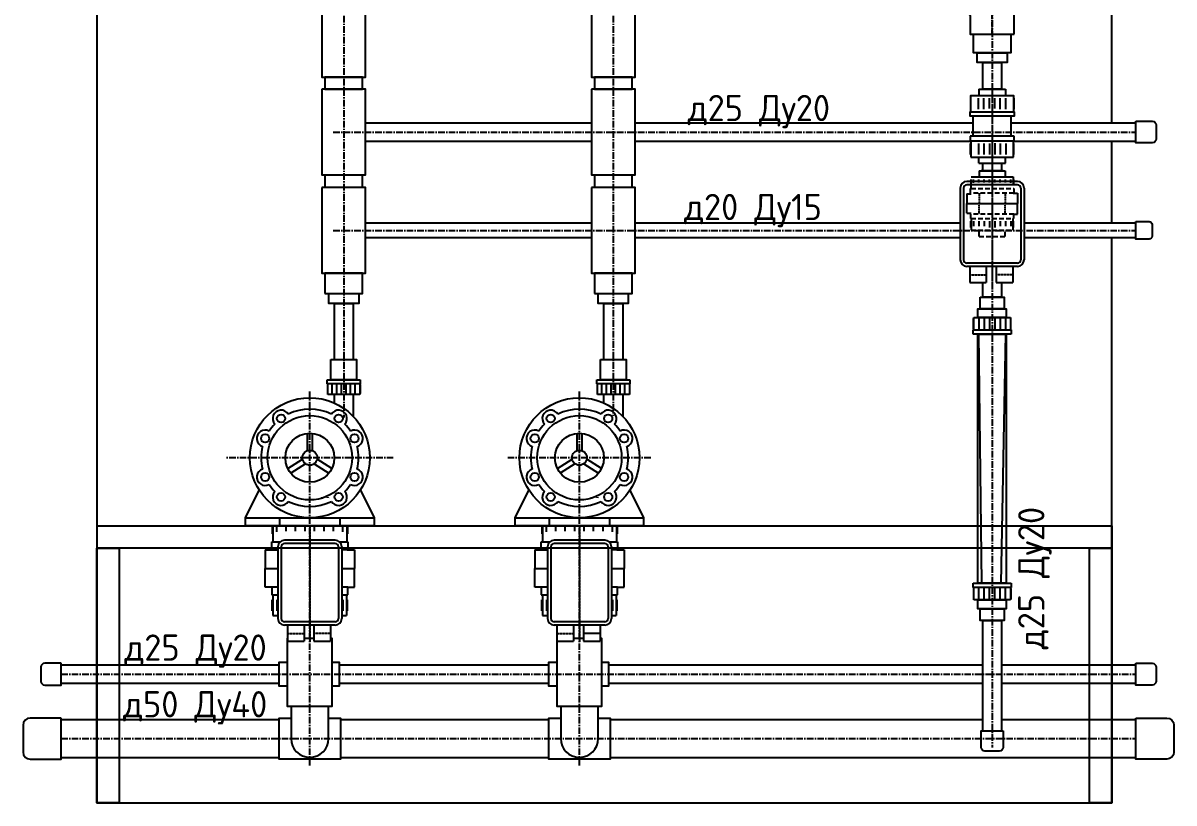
# Model space of a CAD drawing. Header units: millimetres. Extents: x -5247 to 64230, y -16204 to 29599.
# Drawn here: x 4530 to 6064, y 6818 to 7858 of the extents above; entities that cross this region are included whole.
import ezdxf

# ---------------------------------------------------------------- set-up
doc = ezdxf.new("R2010")
doc.units = ezdxf.units.MM
doc.set_wipeout_variables(frame=1)
doc.linetypes.add('MITTE', pattern=[2, 1.25, -0.25, 0.25, -0.25])
doc.linetypes.add('VERDECKT', pattern=[0.375, 0.25, -0.125])
for name, color, linetype in [('KÖRPERKANTE', 7, 'Continuous'), ('Mitte', 6, 'MITTE'), ('VERDECKT', 140, 'VERDECKT'), ('система', 1, 'Continuous')]:
    doc.layers.add(name, color=color, linetype=linetype)
doc.styles.add('гостб', font='', dxfattribs={"height": 2.5})
doc.styles.get('гостб').set_extended_font_data('GOST type B')

# ---------------------------------------------------------------- blocks, each defined once
blk = doc.blocks.new('t__dn40')
at = {"layer": 'KÖRPERKANTE', "ltscale": 25}
for p, q in [((-26, 2.9), (-26, -2.8)), ((26, 2.7), (26, -2.8)), ((3.1, -26), (-2.7, -26))]:
    blk.add_line(p, q, dxfattribs=at)
at = {"layer": 'KÖRPERKANTE', "ltscale": 25, "flags": 128}
blk.add_lwpolyline([(-57, 29.2), (57, 29.2), (57, -29.2), (32.3, -29.2), (29.2, -32.2), (29.2, -57), (-29.2, -57), (-29.2, -32.3), (-32.2, -29.2), (-57, -29.2), (-57, 29.2)], dxfattribs=at)
at = {"layer": 'Mitte', "color": 253, "ltscale": 5}
for p, q in [((0, -57), (0, 17.7)), ((-57, 0), (57, 0))]:
    blk.add_line(p, q, dxfattribs=at)

msp = doc.modelspace()

# ---------------------------------------------------------------- linework, layer by layer
at = {"ltscale": 25}
for p, q in [((5804.433, 7770.035), (5839.774, 7770.035)), ((5804.433, 7770.035), (5804.433, 7761.739)), ((5839.774, 7770.035), (5839.774, 7761.739)), ((5793.13, 7758.11), (5793.13, 7743.592)), ((5803.956, 7743.592), (5803.956, 7758.11)), ((5811.215, 7743.592), (5811.215, 7758.11)), ((5818.474, 7744.231), (5818.474, 7758.11)), ((5825.733, 7744.231), (5825.733, 7758.11)), ((5832.992, 7743.592), (5832.992, 7758.11)), ((5840.25, 7743.592), (5840.25, 7758.11)), ((5851.076, 7758.11), (5851.076, 7743.592)), ((5793.614, 7739.963), (5815.167, 7739.963)), ((5797.025, 7707.416), (5797.025, 7733.913)), ((5815.167, 7739.963), (5850.592, 7739.963)), ((5847.181, 7733.913), (5847.181, 7707.416)), ((5847.181, 7733.913), (5847.181, 7731.221)), ((5792.828, 7707.416), (5792.828, 7701.367)), ((5829.502, 7707.416), (5792.828, 7707.416)), ((5851.378, 7707.416), (5829.502, 7707.416)), ((5851.378, 7701.367), (5851.378, 7707.416)), ((5792.828, 7701.367), (5793.614, 7701.367)), ((5793.13, 7683.219), (5793.13, 7697.737)), ((5793.614, 7701.367), (5829.04, 7701.367)), ((5793.614, 7701.367), (5793.614, 7679.59)), ((5803.956, 7697.737), (5803.956, 7683.219)), ((5811.215, 7697.737), (5811.215, 7683.219)), ((5818.474, 7697.51), (5818.474, 7683.219)), ((5825.733, 7698.104), (5825.733, 7683.219)), ((5829.04, 7701.367), (5850.592, 7701.367)), ((5832.992, 7697.737), (5832.992, 7683.219)), ((5840.25, 7697.737), (5840.25, 7683.219)), ((5850.592, 7679.59), (5850.592, 7701.367)), ((5850.592, 7701.367), (5851.378, 7701.367)), ((5851.076, 7683.219), (5851.076, 7697.737)), ((5793.614, 7679.59), (5850.592, 7679.59)), ((5804.433, 7671.294), (5804.433, 7679.59)), ((5804.433, 7671.294), (5839.774, 7671.294)), ((5839.774, 7671.294), (5839.774, 7679.59)), ((5797.053, 7450.425), (5797.053, 7464.442)), ((5797.524, 7449.247), (5797.524, 7465.62)), ((5797.524, 7465.62), (5846.649, 7465.62)), ((5804.416, 7464.442), (5804.416, 7450.425)), ((5811.484, 7464.442), (5811.484, 7450.425)), ((5818.553, 7464.442), (5818.553, 7450.425)), ((5825.621, 7464.442), (5825.621, 7450.425)), ((5832.689, 7464.442), (5832.689, 7450.425)), ((5839.758, 7464.442), (5839.758, 7450.425)), ((5846.649, 7465.62), (5846.649, 7449.247)), ((5847.121, 7450.425), (5847.121, 7464.442)), ((5796.758, 7449.247), (5797.524, 7449.247)), ((5796.758, 7443.357), (5796.758, 7449.247)), ((5822.087, 7443.357), (5796.758, 7443.357)), ((5797.524, 7449.247), (5846.649, 7449.247)), ((5847.415, 7443.357), (5822.087, 7443.357)), ((5846.649, 7449.247), (5847.415, 7449.247)), ((5847.415, 7449.247), (5847.415, 7443.357)), ((5796.758, 7111.471), (5822.087, 7111.471)), ((5796.758, 7105.58), (5796.758, 7111.471)), ((5797.524, 7105.58), (5796.758, 7105.58)), ((5797.053, 7104.402), (5797.053, 7090.386)), ((5797.524, 7089.208), (5797.524, 7105.58)), ((5846.649, 7105.58), (5797.524, 7105.58)), ((5804.416, 7090.386), (5804.416, 7104.402)), ((5811.484, 7090.386), (5811.484, 7104.402)), ((5818.553, 7090.386), (5818.553, 7104.402)), ((5822.087, 7111.471), (5847.415, 7111.471)), ((5825.621, 7090.386), (5825.621, 7104.402)), ((5832.689, 7090.386), (5832.689, 7104.402)), ((5839.758, 7090.386), (5839.758, 7104.402)), ((5846.649, 7105.58), (5846.649, 7089.208)), ((5847.415, 7105.58), (5846.649, 7105.58)), ((5847.121, 7104.402), (5847.121, 7090.386)), ((5847.415, 7111.471), (5847.415, 7105.58)), ((5846.649, 7089.208), (5797.524, 7089.208))]:
    msp.add_line(p, q, dxfattribs=at)
at = {"linetype": 'MITTE', "ltscale": 5}
msp.add_line((5822.103, 7770.035), (5822.103, 7671.294), dxfattribs=at)
at = {"color": 7, "linetype": 'MITTE'}
for p, q in [((5822.103, 7684.768), (5822.103, 7511.391)), ((5793.407, 7522.782), (5815.578, 7522.782)), ((5850.799, 7522.782), (5828.628, 7522.782)), ((4912.586, 7206.474), (4912.586, 7033.097)), ((5271.962, 7206.474), (5271.962, 7033.097)), ((4883.89, 7044.488), (4906.061, 7044.488)), ((4941.282, 7044.488), (4919.111, 7044.488)), ((5243.266, 7044.488), (5265.437, 7044.488)), ((5300.658, 7044.488), (5278.487, 7044.488))]:
    msp.add_line(p, q, dxfattribs=at)
at = {"color": 7, "ltscale": 25}
for p, q in [((5804.742, 7661.256), (5839.464, 7661.256)), ((5804.742, 7661.256), (5804.742, 7653.106)), ((5839.464, 7661.256), (5839.464, 7653.106)), ((5794.113, 7653.106), (5850.093, 7653.106)), ((4881.905, 7208.492), (4943.267, 7208.492)), ((4881.905, 7208.492), (4881.905, 7194.089)), ((4943.267, 7208.492), (4943.267, 7194.089)), ((5241.281, 7208.492), (5302.643, 7208.492)), ((5241.281, 7208.492), (5241.281, 7194.089)), ((5302.643, 7208.492), (5302.643, 7194.089)), ((4863.122, 7194.089), (4962.05, 7194.089)), ((5222.498, 7194.089), (5321.427, 7194.089))]:
    msp.add_line(p, q, dxfattribs=at)
at = {"color": 7}
for p, q in [((5836.778, 7661.256), (5807.428, 7661.256)), ((5855.803, 7642.654), (5788.403, 7642.654)), ((5793.638, 7649.54), (5793.638, 7643.473)), ((5850.093, 7653.106), (5850.093, 7643.473)), ((5850.569, 7649.54), (5850.569, 7643.473)), ((5783.969, 7638.219), (5783.969, 7542.736)), ((5864.672, 7638.219), (5864.672, 7542.736)), ((5855.803, 7538.302), (5788.403, 7538.302)), ((4938.52, 7208.492), (4886.652, 7208.492)), ((5297.896, 7208.492), (5246.028, 7208.492)), ((4862.281, 7187.787), (4862.281, 7177.065)), ((4962.891, 7187.787), (4962.891, 7177.065)), ((5221.657, 7187.787), (5221.657, 7177.065)), ((5322.267, 7187.787), (5322.267, 7177.065)), ((4874.452, 7159.926), (4874.452, 7064.442)), ((4946.286, 7164.36), (4878.886, 7164.36)), ((4955.154, 7159.926), (4955.154, 7064.442)), ((5233.828, 7159.926), (5233.828, 7064.442)), ((5305.662, 7164.36), (5238.262, 7164.36)), ((5314.53, 7159.926), (5314.53, 7064.442)), ((4946.286, 7060.008), (4878.886, 7060.008)), ((5305.662, 7060.008), (5238.262, 7060.008))]:
    msp.add_line(p, q, dxfattribs=at)
at = {"color": 253}
for p, q in [((5794.113, 7637.581), (5794.113, 7643.473)), ((5793.341, 7631.638), (5793.341, 7637.581)), ((5850.279, 7631.638), (5855.855, 7631.638)), ((5850.866, 7637.581), (5850.866, 7631.638)), ((5788.351, 7617.526), (5855.855, 7617.526)), ((5793.341, 7603.413), (5793.341, 7597.47)), ((5794.113, 7597.47), (5794.113, 7581.945)), ((5850.093, 7581.945), (5850.093, 7597.47)), ((5850.279, 7603.413), (5855.855, 7603.413)), ((5850.866, 7597.47), (5850.866, 7603.413)), ((5793.638, 7585.511), (5793.638, 7593.904)), ((5850.569, 7585.511), (5850.569, 7593.904))]:
    msp.add_line(p, q, dxfattribs=at)
for p, q in [((5792.144, 7512.277), (5814.315, 7512.277)), ((5827.364, 7512.277), (5849.535, 7512.277)), ((5841.007, 7443.357), (5803.167, 7443.357)), ((5803.167, 7111.471), (5841.007, 7111.471)), ((4882.626, 7033.984), (4904.797, 7033.984)), ((4917.847, 7033.984), (4940.018, 7033.984)), ((5242.003, 7033.984), (5264.174, 7033.984)), ((5277.223, 7033.984), (5299.394, 7033.984))]:
    msp.add_line(p, q)
at = {"color": 5, "ltscale": 25}
for p, q in [((4935.841, 7382.455), (4957.799, 7382.455)), ((4935.841, 7377.348), (4935.841, 7382.455)), ((4957.799, 7382.455), (4979.758, 7382.455)), ((4979.758, 7382.455), (4979.758, 7377.348)), ((5295.217, 7382.455), (5317.175, 7382.455)), ((5295.217, 7377.348), (5295.217, 7382.455)), ((5317.175, 7382.455), (5339.134, 7382.455)), ((5339.134, 7382.455), (5339.134, 7377.348)), ((4936.504, 7377.348), (4935.841, 7377.348)), ((4936.096, 7376.327), (4936.096, 7364.175)), ((4936.504, 7363.154), (4936.504, 7377.348)), ((4979.094, 7377.348), (4936.504, 7377.348)), ((4942.479, 7364.175), (4942.479, 7376.327)), ((4948.607, 7364.175), (4948.607, 7376.327)), ((4954.735, 7364.175), (4954.735, 7376.327)), ((4960.863, 7364.175), (4960.863, 7376.327)), ((4966.991, 7364.175), (4966.991, 7376.327)), ((4973.119, 7364.175), (4973.119, 7376.327)), ((4979.094, 7377.348), (4979.094, 7363.154)), ((4979.758, 7377.348), (4979.094, 7377.348)), ((4979.502, 7376.327), (4979.502, 7364.175)), ((5295.881, 7377.348), (5295.217, 7377.348)), ((5295.472, 7376.327), (5295.472, 7364.175)), ((5295.881, 7363.154), (5295.881, 7377.348)), ((5338.47, 7377.348), (5295.881, 7377.348)), ((5301.855, 7364.175), (5301.855, 7376.327)), ((5307.983, 7364.175), (5307.983, 7376.327)), ((5314.111, 7364.175), (5314.111, 7376.327)), ((5320.239, 7364.175), (5320.239, 7376.327)), ((5326.367, 7364.175), (5326.367, 7376.327)), ((5332.495, 7364.175), (5332.495, 7376.327)), ((5338.47, 7377.348), (5338.47, 7363.154)), ((5339.134, 7377.348), (5338.47, 7377.348)), ((5338.878, 7376.327), (5338.878, 7364.175)), ((4979.094, 7363.154), (4936.504, 7363.154)), ((5338.47, 7363.154), (5295.881, 7363.154))]:
    msp.add_line(p, q, dxfattribs=at)
at = {"color": 5}
for p, q in [((4941.396, 7382.455), (4974.202, 7382.455)), ((5300.772, 7382.455), (5333.578, 7382.455))]:
    msp.add_line(p, q, dxfattribs=at)
at = {"color": 0, "ltscale": 25}
for p, q in [((4863.122, 7194.089), (4863.122, 7166.652)), ((5222.498, 7194.089), (5222.498, 7166.652))]:
    msp.add_line(p, q, dxfattribs=at)
at = {"color": 0}
for p, q in [((4962.05, 7194.089), (4962.05, 7166.652)), ((5321.427, 7194.089), (5321.427, 7166.652)), ((4861.756, 7156.149), (4861.756, 7166.652)), ((4863.122, 7166.652), (4873.107, 7166.652)), ((4952.065, 7166.652), (4962.05, 7166.652)), ((4963.416, 7166.652), (4963.416, 7156.149)), ((5221.132, 7156.149), (5221.132, 7166.652)), ((5222.498, 7166.652), (5232.483, 7166.652)), ((5311.441, 7166.652), (5321.427, 7166.652)), ((5322.792, 7166.652), (5322.792, 7156.149)), ((4852.939, 7156.149), (4870.018, 7156.149)), ((4962.379, 7156.149), (4972.233, 7156.149)), ((5212.315, 7156.149), (5229.394, 7156.149)), ((5321.755, 7156.149), (5331.609, 7156.149)), ((4852.939, 7131.21), (4870.018, 7131.21)), ((4955.154, 7131.21), (4972.233, 7131.21)), ((5212.315, 7131.21), (5229.394, 7131.21)), ((5314.53, 7131.21), (5331.609, 7131.21)), ((4870.018, 7106.271), (4852.939, 7106.271)), ((4861.756, 7106.271), (4861.756, 7095.768)), ((4962.379, 7106.271), (4972.233, 7106.271)), ((4963.416, 7095.768), (4963.416, 7106.271)), ((5229.394, 7106.271), (5212.315, 7106.271)), ((5221.132, 7106.271), (5221.132, 7095.768)), ((5321.755, 7106.271), (5331.609, 7106.271)), ((5322.792, 7095.768), (5322.792, 7106.271)), ((4862.281, 7074.633), (4862.281, 7089.466)), ((4863.122, 7095.768), (4863.122, 7068.331)), ((4868.474, 7089.466), (4868.474, 7074.633)), ((4956.698, 7089.466), (4956.698, 7074.633)), ((4962.05, 7068.331), (4962.05, 7095.768)), ((4962.891, 7074.633), (4962.891, 7089.466)), ((5221.657, 7074.633), (5221.657, 7089.466)), ((5222.498, 7095.768), (5222.498, 7068.331)), ((5227.85, 7089.466), (5227.85, 7074.633)), ((5316.074, 7089.466), (5316.074, 7074.633)), ((5321.427, 7068.331), (5321.427, 7095.768)), ((5322.267, 7074.633), (5322.267, 7089.466))]:
    msp.add_line(p, q, dxfattribs=at)
for points in [[(5798.503, 9018.419), (4628.793, 9018.419), (4628.793, 6818.419), (5981.817, 6818.419), (5981.817, 7571.812)], [(5981.817, 7725.387), (5981.817, 9018.419), (5848.503, 9018.419)], [(5847.103, 7843.559), (5847.103, 7818.717), (5797.103, 7818.717), (5797.103, 7843.559)], [(4986.948, 7725.387), (5287.924, 7725.387)], [(5346.324, 7725.387), (5797.025, 7725.387)], [(5847.181, 7725.387), (6013.621, 7725.387)], [(5287.924, 7700.387), (4986.948, 7700.387)], [(5793.614, 7700.387), (5346.324, 7700.387)], [(6013.621, 7700.387), (5850.592, 7700.387)], [(5981.817, 7591.812), (5981.817, 7700.387)], [(4932.748, 7655.949), (4932.748, 7638.812)], [(4982.748, 7638.812), (4982.748, 7655.949)], [(5292.124, 7655.949), (5292.124, 7638.812)], [(5342.124, 7638.812), (5342.124, 7655.949)], [(4986.948, 7591.812), (5287.924, 7591.812)], [(5346.324, 7591.812), (5779.535, 7591.812)], [(5864.672, 7591.812), (6013.621, 7591.812)], [(5287.924, 7571.812), (4986.948, 7571.812)], [(5779.535, 7571.812), (5346.324, 7571.812)], [(6013.621, 7571.812), (5864.672, 7571.812)], [(5834.587, 7492.914), (5809.587, 7492.914), (5809.594, 7512.277)], [(5834.594, 7512.277), (5834.587, 7492.914)], [(4945.248, 7409.891), (4945.248, 7484.42), (4970.248, 7484.42), (4970.248, 7409.86)], [(5304.624, 7409.891), (5304.624, 7484.42), (5329.624, 7484.42), (5329.624, 7409.86)], [(4945.248, 7351.711), (4945.248, 7363.154)], [(4970.248, 7363.154), (4970.248, 7334.136)], [(5304.624, 7351.711), (5304.624, 7363.154)], [(5329.624, 7363.154), (5329.624, 7334.136)], [(4909.091, 7311.126), (4909.091, 7287.936)], [(4916.081, 7287.936), (4916.081, 7311.126)], [(5268.467, 7311.126), (5268.467, 7287.936)], [(5275.457, 7287.936), (5275.457, 7311.126)], [(4883.315, 7264.262), (4902.9, 7276.68)], [(4941.857, 7264.262), (4922.272, 7276.68)], [(5242.691, 7264.262), (5262.276, 7276.68)], [(5301.233, 7264.262), (5281.648, 7276.68)], [(4906.643, 7270.777), (4887.058, 7258.359)], [(4918.529, 7270.777), (4938.114, 7258.359)], [(5266.019, 7270.777), (5246.434, 7258.359)], [(5277.905, 7270.777), (5297.49, 7258.359)], [(4937.586, 7208.492), (4937.586, 7224.992), (4887.586, 7224.992), (4887.586, 7208.492)], [(5296.962, 7208.492), (5296.962, 7224.992), (5246.962, 7224.992), (5246.962, 7208.492)], [(5809.571, 6914.533), (5809.587, 7061.914), (5834.587, 7061.914), (5834.571, 6914.533)], [(4882.617, 7037.62), (4882.28, 7037.62), (4882.28, 6947.62), (4942.28, 6947.62), (4942.28, 7037.62), (4940.018, 7037.625)], [(4917.847, 7037.675), (4904.797, 7037.704)], [(5241.993, 7037.62), (5241.656, 7037.62), (5241.656, 6947.62), (5301.656, 6947.62), (5301.656, 7037.62), (5299.394, 7037.625)], [(5277.223, 7037.675), (5264.174, 7037.704)], [(4581.115, 7002.695), (4871.848, 7002.695)], [(4882.28, 6974.04), (4871.848, 6974.04), (4871.848, 7006.351), (4882.28, 7006.351)], [(4942.28, 7006.351), (4951.49, 7006.351), (4951.49, 6974.04), (4942.28, 6974.04)], [(4951.49, 7002.695), (5091.669, 7002.695)], [(4972.259, 7002.695), (5231.224, 7002.695)], [(5241.656, 6974.04), (5231.224, 6974.04), (5231.224, 7006.351), (5241.656, 7006.351)], [(5301.656, 7006.351), (5310.866, 7006.351), (5310.866, 6974.04), (5301.656, 6974.04)], [(5310.866, 7002.695), (5809.58, 7002.695)], [(5834.58, 7002.695), (6013.621, 7002.695)], [(4871.848, 6977.695), (4581.115, 6977.695)], [(5091.669, 6977.695), (4951.49, 6977.695)], [(5231.224, 6977.695), (4972.259, 6977.695)], [(5809.578, 6977.695), (5310.866, 6977.695)], [(6013.621, 6977.695), (5834.578, 6977.695)], [(4887.586, 6947.62), (4887.586, 6904.266)], [(4937.586, 6904.266), (4937.586, 6947.62)], [(5246.962, 6947.62), (5246.962, 6904.266)], [(5296.962, 6904.266), (5296.962, 6947.62)], [(4871.75, 6929.266), (4581.115, 6929.266)], [(4937.586, 6931.59), (4953.422, 6931.59), (4953.422, 6876.942), (4871.75, 6876.942), (4871.75, 6931.59), (4887.586, 6931.59)], [(5118.441, 6929.266), (4953.422, 6929.266)], [(5231.127, 6929.266), (5031.669, 6929.266)], [(5296.962, 6931.59), (5312.798, 6931.59), (5312.798, 6876.942), (5231.127, 6876.942), (5231.127, 6931.59), (5246.962, 6931.59)], [(5809.573, 6929.266), (5312.798, 6929.266)], [(6013.621, 6929.266), (5834.573, 6929.266)], [(4581.115, 6879.266), (4871.75, 6879.266)], [(4953.422, 6879.266), (5118.441, 6879.266)], [(5031.669, 6879.266), (5231.127, 6879.266)], [(5312.798, 6879.266), (6013.621, 6879.266)]]:
    msp.add_lwpolyline(points)
for points in [[(4928.548, 7900.216), (4928.548, 7786.216), (4986.948, 7786.216), (4986.948, 7900.216)], [(5287.924, 7900.216), (5287.924, 7786.216), (5346.324, 7786.216), (5346.324, 7900.216)], [(5809.605, 7805.463), (5834.601, 7805.463), (5834.601, 7770.035), (5809.605, 7770.035)], [(4932.748, 7769.949), (4982.748, 7769.949), (4982.748, 7786.216), (4932.748, 7786.216)], [(5292.124, 7769.949), (5342.124, 7769.949), (5342.124, 7786.216), (5292.124, 7786.216)], [(4928.548, 7769.949), (4928.548, 7655.949), (4986.948, 7655.949), (4986.948, 7769.949)], [(5287.924, 7769.949), (5287.924, 7655.949), (5346.324, 7655.949), (5346.324, 7769.949)], [(5809.605, 7671.294), (5834.601, 7671.294), (5834.601, 7661.256), (5809.605, 7661.256)], [(4928.548, 7638.812), (4928.548, 7524.812), (4986.948, 7524.812), (4986.948, 7638.812)], [(5287.924, 7638.812), (5287.924, 7524.812), (5346.324, 7524.812), (5346.324, 7638.812)], [(4932.748, 7497.674), (4982.748, 7497.674), (4982.748, 7524.812), (4932.748, 7524.812)], [(5292.124, 7497.674), (5342.124, 7497.674), (5342.124, 7524.812), (5292.124, 7524.812)], [(5841, 7465.62), (5803.174, 7465.62), (5803.174, 7477.414), (5841, 7477.414)], [(5803.167, 7443.357), (5841.007, 7443.357), (5841.007, 7111.471), (5803.167, 7111.471)], [(5839.972, 7443.357), (5833.529, 7111.471), (5808.529, 7111.471), (5804.419, 7443.357)], [(5803.174, 7089.208), (5841, 7089.208), (5841, 7077.414), (5803.174, 7077.414)]]:
    msp.add_lwpolyline(points, close=True)
at = {"color": 5}
for points in [[(5802.103, 7818.717), (5842.103, 7818.717), (5842.103, 7805.463), (5802.103, 7805.463)], [(4937.748, 7497.674), (4977.748, 7497.674), (4977.748, 7484.42), (4937.748, 7484.42)], [(5297.124, 7497.674), (5337.124, 7497.674), (5337.124, 7484.42), (5297.124, 7484.42)], [(5806.087, 7492.914), (5838.087, 7492.914), (5838.087, 7477.414), (5806.087, 7477.414)], [(4940.779, 7409.897), (4974.819, 7409.855), (4974.819, 7382.434), (4940.779, 7382.476)], [(5300.155, 7409.897), (5334.195, 7409.855), (5334.195, 7382.434), (5300.155, 7382.476)], [(5806.087, 7077.414), (5838.087, 7077.414), (5838.087, 7061.914), (5806.087, 7061.914)]]:
    msp.add_lwpolyline(points, close=True, dxfattribs=at)
at = {"ltscale": 25}
msp.add_lwpolyline([(5814.704, 7733.913), (5792.828, 7733.913), (5792.828, 7739.963), (5793.614, 7739.963), (5793.614, 7761.739), (5850.592, 7761.739), (5850.592, 7739.963), (5851.378, 7739.963), (5851.378, 7733.913), (5814.704, 7733.913)], dxfattribs=at)
at = {"color": 5}
for points in [[(6013.621, 7727.468), (6035.629, 7727.468, -0.41421356), (6040.629, 7722.468), (6040.629, 7703.43, -0.41421356), (6035.629, 7698.43), (6013.621, 7698.43)], [(6013.621, 7593.533), (6031.388, 7593.533, -0.41421356), (6035.424, 7589.497), (6035.424, 7574.128, -0.41421356), (6031.388, 7570.092), (6013.621, 7570.092)], [(4581.115, 7004.714), (4559.107, 7004.714, 0.41421356), (4554.107, 6999.714), (4554.107, 6980.676, 0.41421356), (4559.107, 6975.676), (4581.115, 6975.676)], [(6013.621, 7004.714), (6035.629, 7004.714, -0.41421356), (6040.629, 6999.714), (6040.629, 6980.676, -0.41421356), (6035.629, 6975.676), (6013.621, 6975.676)], [(4581.115, 6931.613), (4539.662, 6931.613, 0.41421356), (4530.244, 6922.195), (4530.244, 6886.336, 0.41421356), (4539.662, 6876.919), (4581.115, 6876.919)], [(6013.621, 6931.613), (6055.074, 6931.613, -0.41421356), (6064.492, 6922.195), (6064.492, 6886.336, -0.41421356), (6055.074, 6876.919), (6013.621, 6876.919)], [(5836.606, 6914.533), (5836.606, 6892.525, -0.41421356), (5831.606, 6887.525), (5812.568, 6887.525, -0.41421356), (5807.568, 6892.525), (5807.568, 6914.533)]]:
    msp.add_lwpolyline(points, format="xyb", close=True, dxfattribs=at)
at = {"color": 54}
for points in [[(4629.182, 7187.963), (5981.817, 7187.963), (5981.817, 7158.244), (4629.182, 7158.244)], [(4658.512, 7158.244), (4658.512, 6818.419), (4628.793, 6818.419), (4628.793, 7158.244)], [(5981.817, 7158.244), (5981.817, 6818.419), (5952.098, 6818.419), (5952.098, 7158.244)]]:
    msp.add_lwpolyline(points, close=True, dxfattribs=at)
for centre, radius in [((4874.232, 7330.993), 5.486), ((4950.94, 7330.993), 5.486), ((5233.608, 7330.993), 5.486), ((5310.316, 7330.993), 5.486), ((4853.055, 7304.442), 5.486), ((4912.586, 7278.683), 32.63), ((4972.117, 7304.442), 5.486), ((5212.431, 7304.442), 5.486), ((5271.962, 7278.683), 32.63), ((5331.493, 7304.442), 5.486), ((4912.586, 7278.683), 9.891), ((5271.962, 7278.683), 9.891), ((4853.055, 7252.924), 5.486), ((4972.117, 7252.924), 5.486), ((5212.431, 7252.924), 5.486), ((5331.493, 7252.924), 5.486)]:
    msp.add_circle(centre, radius)
at = {"color": 7}
for centre, radius, start, end in [((5788.403, 7638.219), 8.868, 90, 180), ((5788.403, 7638.219), 4.434, 90, 180), ((5855.803, 7638.219), 8.868, 0, 90), ((5855.803, 7638.219), 4.434, 0, 90), ((5788.403, 7542.736), 8.868, 180, 270), ((5788.403, 7542.736), 4.434, 180, 270), ((5855.803, 7542.736), 8.868, 270, 0), ((5855.803, 7542.736), 4.434, 270, 0), ((4878.886, 7159.926), 8.868, 90, 180), ((4946.286, 7159.926), 8.868, 0, 90), ((5238.262, 7159.926), 8.868, 90, 180), ((5305.662, 7159.926), 8.868, 0, 90), ((4878.886, 7159.926), 4.434, 90, 180), ((4946.286, 7159.926), 4.434, 0, 90), ((5238.262, 7159.926), 4.434, 90, 180), ((5305.662, 7159.926), 4.434, 0, 90), ((4878.886, 7064.442), 8.868, 180, 270), ((4878.886, 7064.442), 4.434, 180, 270), ((4946.286, 7064.442), 8.868, 270, 0), ((4946.286, 7064.442), 4.434, 270, 0), ((5238.262, 7064.442), 8.868, 180, 270), ((5238.262, 7064.442), 4.434, 180, 270), ((5305.662, 7064.442), 8.868, 270, 0), ((5305.662, 7064.442), 4.434, 270, 0)]:
    msp.add_arc(centre, radius, start, end, dxfattribs=at)
for centre, radius, start, end in [((4874.232, 7330.993), 11.189, 31.300944, 221.196526), ((4912.586, 7278.683), 64.865, 63.646833, 116.353153), ((4950.94, 7330.993), 11.189, 318.803459, 148.699041), ((5233.608, 7330.993), 11.189, 31.300944, 221.196526), ((5271.962, 7278.683), 64.865, 63.646833, 116.353153), ((5310.316, 7330.993), 11.189, 318.803459, 148.699041), ((4912.586, 7278.683), 64.865, 136.144317, 146.706333), ((4912.586, 7278.683), 64.865, 33.293667, 43.855668), ((5271.962, 7278.683), 64.865, 136.144317, 146.706333), ((5271.962, 7278.683), 64.865, 33.293667, 43.855668), ((4853.055, 7304.442), 11.189, 61.654124, 251.549706), ((4972.117, 7304.442), 11.189, 288.450294, 118.345876), ((5212.431, 7304.442), 11.189, 61.654124, 251.549706), ((5331.493, 7304.442), 11.189, 288.450294, 118.345876), ((4912.586, 7278.683), 64.865, 166.497497, 193.502503), ((4912.586, 7278.683), 64.865, 346.497497, 13.502503), ((5271.962, 7278.683), 64.865, 166.497497, 193.502503), ((5271.962, 7278.683), 64.865, 346.497497, 13.502503), ((4853.055, 7252.924), 11.189, 108.450294, 298.345876), ((4972.117, 7252.924), 11.189, 241.654124, 71.549706), ((5212.431, 7252.924), 11.189, 108.450294, 298.345876), ((5331.493, 7252.924), 11.189, 241.654124, 71.549706)]:
    msp.add_arc(centre, radius, start, end)
for centre in [(4912.586, 6904.266), (5271.962, 6904.266)]:
    msp.add_ellipse(centre, major_axis=(-25, 0), ratio=1, start_param=0, end_param=3.14159265)
at = {"layer": 'KÖRPERKANTE', "color": 7}
for p, q in [((5855.803, 7647.088), (5788.403, 7647.088)), ((5797.142, 7645.066), (5797.142, 7649.54)), ((5804.274, 7645.701), (5804.274, 7649.54)), ((5811.406, 7645.701), (5811.406, 7649.54)), ((5818.537, 7645.701), (5818.537, 7649.54)), ((5818.537, 7648.179), (5818.537, 7649.54)), ((5825.669, 7645.701), (5825.669, 7649.54)), ((5825.669, 7648.179), (5825.669, 7649.54)), ((5832.801, 7645.701), (5832.801, 7649.54)), ((5839.933, 7645.701), (5839.933, 7649.54)), ((5847.064, 7645.066), (5847.064, 7649.54)), ((5779.535, 7638.219), (5779.535, 7542.736)), ((5860.237, 7638.219), (5860.237, 7542.736)), ((5855.803, 7533.868), (5788.403, 7533.868)), ((5792.144, 7533.868), (5792.144, 7512.277)), ((5814.315, 7533.868), (5814.315, 7512.277)), ((5827.364, 7533.868), (5827.364, 7512.277)), ((5849.535, 7533.868), (5849.535, 7512.277)), ((4868.474, 7179.88), (4868.474, 7187.787)), ((4881.077, 7181.002), (4881.077, 7187.787)), ((4893.681, 7181.002), (4893.681, 7187.787)), ((4906.284, 7181.002), (4906.284, 7187.787)), ((4906.284, 7185.382), (4906.284, 7187.787)), ((4918.888, 7181.002), (4918.888, 7187.787)), ((4918.888, 7185.382), (4918.888, 7187.787)), ((4931.491, 7181.002), (4931.491, 7187.787)), ((4944.095, 7181.002), (4944.095, 7187.787)), ((4956.698, 7179.88), (4956.698, 7187.787)), ((5227.85, 7179.88), (5227.85, 7187.787)), ((5240.454, 7181.002), (5240.454, 7187.787)), ((5253.057, 7181.002), (5253.057, 7187.787)), ((5265.66, 7181.002), (5265.66, 7187.787)), ((5265.66, 7185.382), (5265.66, 7187.787)), ((5278.264, 7181.002), (5278.264, 7187.787)), ((5278.264, 7185.382), (5278.264, 7187.787)), ((5290.867, 7181.002), (5290.867, 7187.787)), ((5303.471, 7181.002), (5303.471, 7187.787)), ((5316.074, 7179.88), (5316.074, 7187.787)), ((4946.286, 7168.794), (4878.886, 7168.794)), ((5305.662, 7168.794), (5238.262, 7168.794)), ((4870.018, 7159.926), (4870.018, 7064.442)), ((4950.72, 7159.926), (4950.72, 7064.442)), ((5229.394, 7159.926), (5229.394, 7064.442)), ((5310.096, 7159.926), (5310.096, 7064.442)), ((4946.286, 7055.574), (4878.886, 7055.574)), ((4882.626, 7055.574), (4882.626, 7033.984)), ((4904.797, 7055.574), (4904.797, 7033.984)), ((4917.847, 7055.574), (4917.847, 7033.984)), ((4940.018, 7055.574), (4940.018, 7033.984)), ((5305.662, 7055.574), (5238.262, 7055.574)), ((5242.003, 7055.574), (5242.003, 7033.984)), ((5264.174, 7055.574), (5264.174, 7033.984)), ((5277.223, 7055.574), (5277.223, 7033.984)), ((5299.394, 7055.574), (5299.394, 7033.984))]:
    msp.add_line(p, q, dxfattribs=at)
at = {"layer": 'KÖRPERKANTE', "color": 253}
for p, q in [((5788.351, 7630.439), (5788.351, 7617.526)), ((5788.351, 7630.439), (5793.928, 7630.439)), ((5855.855, 7631.638), (5855.855, 7617.526)), ((5788.351, 7604.612), (5788.351, 7617.526)), ((5855.855, 7603.413), (5855.855, 7617.526)), ((5788.351, 7604.612), (5793.928, 7604.612))]:
    msp.add_line(p, q, dxfattribs=at)
at = {"layer": 'KÖRPERKANTE', "color": 0}
for p, q in [((4852.939, 7156.149), (4852.939, 7131.21)), ((4972.233, 7156.149), (4972.233, 7131.21)), ((5212.315, 7156.149), (5212.315, 7131.21)), ((5331.609, 7156.149), (5331.609, 7131.21)), ((4852.939, 7106.271), (4852.939, 7131.21)), ((4972.233, 7106.271), (4972.233, 7131.21)), ((5212.315, 7106.271), (5212.315, 7131.21)), ((5331.609, 7106.271), (5331.609, 7131.21))]:
    msp.add_line(p, q, dxfattribs=at)
at = {"layer": 'Mitte', "color": 253, "ltscale": 7}
for p, q in [((5822.087, 9093.969), (5822.087, 6892.409)), ((4957.748, 8553.926), (4957.748, 7332.52)), ((5317.124, 8553.926), (5317.124, 7334.791)), ((4943.76, 7712.949), (6013.621, 7712.949)), ((4943.76, 7581.812), (6013.621, 7581.812)), ((5023.878, 7278.683), (4801.148, 7278.683)), ((5367.041, 7278.683), (5175.182, 7278.683)), ((4581.115, 6990.195), (6013.621, 6990.195)), ((4581.115, 6904.266), (6013.621, 6904.266))]:
    msp.add_line(p, q, dxfattribs=at)
at = {"layer": 'VERDECKT', "color": 253, "ltscale": 25}
for p, q in [((5793.341, 7637.581), (5794.113, 7637.581)), ((5822.103, 7631.638), (5793.341, 7631.638)), ((5794.113, 7637.581), (5822.103, 7637.581)), ((5822.103, 7637.581), (5850.093, 7637.581)), ((5850.866, 7631.638), (5822.103, 7631.638)), ((5850.093, 7637.581), (5850.866, 7637.581)), ((5822.103, 7603.413), (5793.341, 7603.413)), ((5793.341, 7597.47), (5794.113, 7597.47)), ((5794.113, 7597.47), (5822.103, 7597.47)), ((5850.866, 7603.413), (5822.103, 7603.413)), ((5822.103, 7597.47), (5850.093, 7597.47)), ((5850.093, 7597.47), (5850.866, 7597.47)), ((5794.113, 7581.945), (5850.093, 7581.945)), ((5797.142, 7593.904), (5797.142, 7585.511)), ((5804.274, 7593.904), (5804.274, 7585.511)), ((5804.742, 7573.795), (5804.742, 7581.945)), ((5811.406, 7593.904), (5811.406, 7585.511)), ((5818.537, 7593.904), (5818.537, 7585.511)), ((5825.669, 7593.904), (5825.669, 7585.511)), ((5825.669, 7586.872), (5825.669, 7585.511)), ((5832.801, 7593.904), (5832.801, 7585.511)), ((5839.464, 7573.795), (5839.464, 7581.945)), ((5839.933, 7593.904), (5839.933, 7585.511)), ((5847.064, 7593.904), (5847.064, 7585.511)), ((5804.742, 7573.795), (5839.464, 7573.795))]:
    msp.add_line(p, q, dxfattribs=at)
at = {"layer": 'VERDECKT', "color": 253}
for p, q in [((5804.742, 7631.638), (5804.742, 7617.526)), ((5839.464, 7631.638), (5839.464, 7617.526)), ((5804.742, 7603.413), (5804.742, 7617.526)), ((5839.464, 7603.413), (5839.464, 7617.526))]:
    msp.add_line(p, q, dxfattribs=at)
at = {"layer": 'VERDECKT', "color": 7, "ltscale": 25}
msp.add_line((5818.537, 7586.872), (5818.537, 7585.511), dxfattribs=at)
at = {"layer": 'VERDECKT', "color": 0, "ltscale": 25}
for p, q in [((4861.756, 7166.652), (4863.122, 7166.652)), ((4962.05, 7166.652), (4963.416, 7166.652)), ((5221.132, 7166.652), (5222.498, 7166.652)), ((5321.427, 7166.652), (5322.792, 7166.652)), ((4870.018, 7156.149), (4861.756, 7156.149)), ((4963.416, 7156.149), (4955.154, 7156.149)), ((5229.394, 7156.149), (5221.132, 7156.149)), ((5322.792, 7156.149), (5314.53, 7156.149)), ((4963.416, 7106.271), (4955.154, 7106.271)), ((5322.792, 7106.271), (5314.53, 7106.271)), ((4861.756, 7095.768), (4863.122, 7095.768)), ((4863.122, 7095.768), (4870.018, 7095.768)), ((4955.154, 7095.768), (4962.05, 7095.768)), ((4962.05, 7095.768), (4963.416, 7095.768)), ((5221.132, 7095.768), (5222.498, 7095.768)), ((5222.498, 7095.768), (5229.394, 7095.768)), ((5314.53, 7095.768), (5321.427, 7095.768)), ((5321.427, 7095.768), (5322.792, 7095.768)), ((4863.122, 7068.331), (4870.018, 7068.331)), ((4955.154, 7068.331), (4962.05, 7068.331)), ((5222.498, 7068.331), (5229.394, 7068.331)), ((5314.53, 7068.331), (5321.427, 7068.331))]:
    msp.add_line(p, q, dxfattribs=at)

# ---------------------------------------------------------------- block references
at = {"xscale": -1, "rotation": 270}
msp.add_blockref('t__dn40', (5822.103, 7900.559), dxfattribs=at)

# ---------------------------------------------------------------- texts
at = {"layer": 'система', "color": 7, "style": 'гостб'}
for s, p in [('д25 Ду20', (5416.305, 7727.491)), ('д20 Ду15', (5411.447, 7595.509)), ('д25 Ду20', (4665.399, 7008.15)), ('д50 Ду40', (4663.727, 6932.586))]:
    msp.add_text(s, height=35, dxfattribs=at).set_placement(p)
msp.add_text('д25 Ду20', height=35, rotation=90, dxfattribs=at).set_placement((5891.775, 7023.478))

# ---------------------------------------------------------------- next in the draw order: wipeouts: each hides what was drawn before it
at = {"color": 5}
for points in [[(4826.999, 7187.963), (4998.173, 7187.963), (4998.173, 7198.683), (4937.586, 7224.992), (4874.826, 7231.826), (4838.02, 7206.766)], [(5186.375, 7187.963), (5357.549, 7187.963), (5357.549, 7198.683), (5296.962, 7224.992), (5234.202, 7231.826), (5197.396, 7206.766)]]:
    msp.add_wipeout(points, dxfattribs=at)

# ---------------------------------------------------------------- next in the draw order: linework, layer by layer
for p, q in [((4826.999, 7198.683), (4845.236, 7235.508)), ((5186.375, 7198.683), (5204.613, 7235.508))]:
    msp.add_line(p, q)
for points in [[(4979.936, 7235.508), (4998.173, 7198.683)], [(5339.312, 7235.508), (5357.549, 7198.683)]]:
    msp.add_lwpolyline(points)
for points in [[(4826.999, 7198.683), (4998.173, 7198.683), (4998.173, 7187.963), (4826.999, 7187.963)], [(4826.999, 7198.683), (4872.197, 7198.683), (4872.197, 7187.963), (4826.999, 7187.963)], [(4952.975, 7198.683), (4998.173, 7198.683), (4998.173, 7187.963), (4952.975, 7187.963)], [(5186.375, 7198.683), (5357.549, 7198.683), (5357.549, 7187.963), (5186.375, 7187.963)], [(5186.375, 7198.683), (5231.573, 7198.683), (5231.573, 7187.963), (5186.375, 7187.963)], [(5312.352, 7198.683), (5357.549, 7198.683), (5357.549, 7187.963), (5312.352, 7187.963)]]:
    msp.add_lwpolyline(points, close=True)
for centre, radius in [((4912.586, 7278.683), 80), ((5271.962, 7278.683), 80), ((4912.586, 7278.683), 56.232), ((5271.962, 7278.683), 56.232), ((4874.232, 7226.372), 5.486), ((4950.94, 7226.372), 5.486), ((5233.608, 7226.372), 5.486), ((5310.316, 7226.372), 5.486)]:
    msp.add_circle(centre, radius)
for centre, radius, start, end in [((4912.586, 7278.683), 64.865, 213.293667, 223.855671), ((4912.586, 7278.683), 64.865, 316.144347, 326.706333), ((5271.962, 7278.683), 64.865, 213.293667, 223.855671), ((5271.962, 7278.683), 64.865, 316.144347, 326.706333), ((4874.232, 7226.372), 11.189, 138.803545, 328.698965), ((4950.94, 7226.372), 11.189, 211.300973, 41.196556), ((5233.608, 7226.372), 11.189, 138.803545, 328.698965), ((5310.316, 7226.372), 11.189, 211.300973, 41.196556), ((4912.586, 7278.683), 64.865, 243.646838, 296.353182), ((5271.962, 7278.683), 64.865, 243.646838, 296.353182)]:
    msp.add_arc(centre, radius, start, end)
at = {"layer": 'Mitte', "color": 253, "ltscale": 7}
for p, q in [((4912.586, 6868.467), (4912.586, 7368.577)), ((5271.962, 6868.467), (5271.962, 7368.577))]:
    msp.add_line(p, q, dxfattribs=at)

doc.saveas('drawing.dxf')
